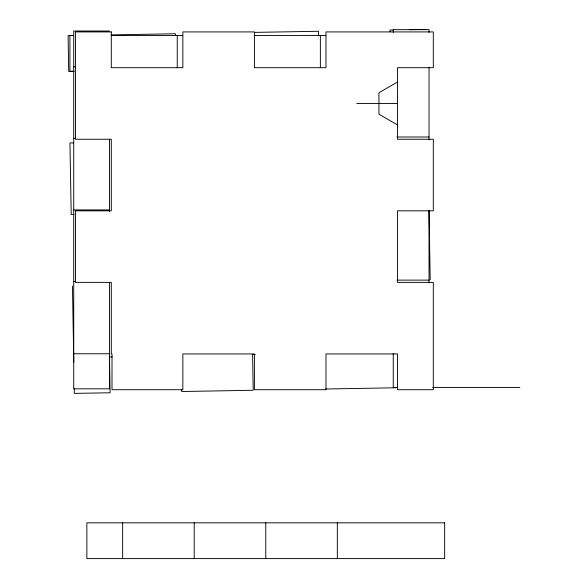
<?xml version="1.0" encoding="UTF-8"?>
<svg xmlns="http://www.w3.org/2000/svg" width="588" height="588" viewBox="0 0 588 588"><rect width="100%" height="100%" fill="white"/><g stroke="black" fill="none" stroke-linecap="round" stroke-linejoin="round"><path stroke-width="0.88" d="M397.532 82.011L378.937 92.742L378.937 114.212L397.532 124.943M69.921 35.611L68.083 35.648L68.708 71.42L74.213 71.324M71.758 35.581L73.588 35.552M111.198 34.89L175.408 33.773L175.444 35.603M254.295 32.391L318.512 31.274L318.586 35.861M393.725 29.959L390.057 30.025L390.087 31.862M409.321 29.687L425.83 29.4M73.632 142.906L69.957 142.965L71.207 214.517L73.963 214.473M112.234 356.945L109.478 356.989L110.103 392.769L74.331 393.394L74.25 388.808M255.332 354.446L252.583 354.49L253.207 390.27L181.655 391.52L181.626 389.682M325.664 389.006L395.584 387.786M109.508 31.024L73.728 31.024L73.728 388.822L109.508 388.822L109.508 282.402M73.573 35.493L69.906 35.493L69.906 71.273L73.573 71.273M111.191 35.493L182.75 35.493M254.31 35.493L325.87 35.493M73.728 66.804L75.565 66.804M356.74 103.481L397.532 103.481M396.922 136.997L429.034 136.997M73.728 138.364L75.565 138.364M73.728 209.923L109.508 209.923M396.922 280.123L429.034 280.123M73.728 281.483L75.565 281.483M73.728 353.763L109.508 353.763M397.841 387.463L393.254 387.463L393.254 353.513M432.702 387.463L519.917 387.463M429.005 211.026L430.203 279.822M72.456 286.069L73.787 362.201M429.034 32.413L429.034 29.657L393.254 29.657L393.254 32.413M429.034 67.275L429.034 139.753M429.034 210.394L429.034 282.872M337.328 522.82L337.328 558.6M320.364 35.493L320.364 67.605M265.769 522.82L265.769 558.6M194.209 522.82L194.209 558.6M177.245 35.493L177.245 67.605M122.649 522.82L122.649 558.6M109.508 139.282L109.508 211.761M111.294 31.921L75.514 31.921L75.514 139.26L111.294 139.26L111.294 210.82L75.514 210.82L75.514 282.38L111.294 282.38L111.294 353.939L112.007 353.939L112.007 389.719L182.853 389.719L182.853 353.939L254.413 353.939L254.413 389.719L325.972 389.719L325.972 353.939L397.532 353.939L397.532 389.719L433.312 389.719L433.312 282.38L397.532 282.38L397.532 210.82L433.312 210.82L433.312 139.26L397.532 139.26L397.532 67.701L433.312 67.701L433.312 31.921L325.972 31.921L325.972 67.701L254.413 67.701L254.413 31.921L182.853 31.921L182.853 67.701L111.294 67.701L111.294 31.921M444.668 522.82L86.87 522.82L86.87 558.6L444.668 558.6L444.668 522.82"/></g></svg>
